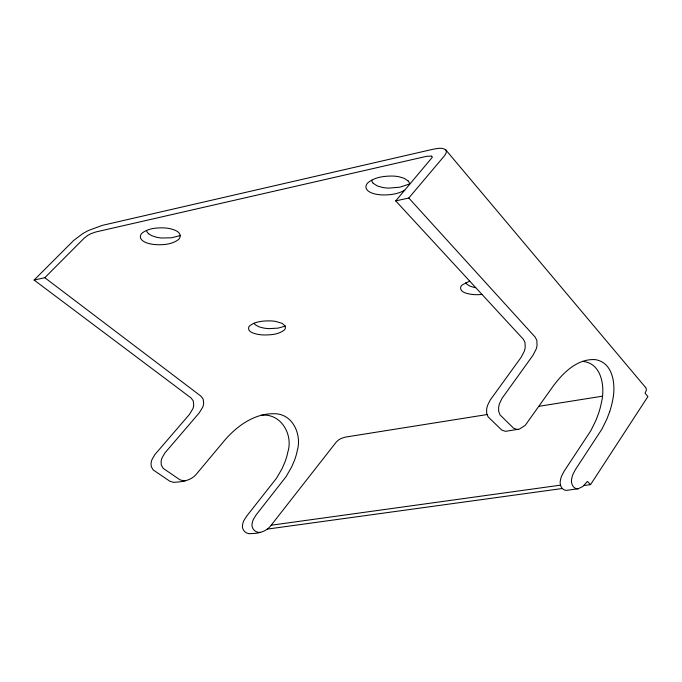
<?xml version="1.0" encoding="UTF-8"?>
<svg xmlns="http://www.w3.org/2000/svg" width="682" height="682" viewBox="0 0 682 682"><rect width="100%" height="100%" fill="white"/><g stroke="black" fill="none" stroke-linecap="round" stroke-linejoin="round"><path stroke-width="1.02" d="M609.699 411.63L607.006 418.765L601.984 429.012L575.463 469.523L573.016 474.186A53.375 27.647 -19.6 0 0 571.84 478.073C570.502 482.183 572.394 488.491 577.304 488.832A3.819 1.978 -19.6 0 0 578.114 488.772L582.88 486.488L587.373 481.432L590.569 484.621L647.9 396.566L645.044 393.19L646.178 390.718A12.779 6.615 -19.6 0 0 645.522 387.359M248.666 533.614A6.198 3.214 -19.6 0 0 250.882 533.605C258.367 533.597 266.636 531.687 271.172 525.225L336.269 442.047L338.4 440.103A10.776 5.584 -19.6 0 1 341.699 438.253L345.603 437.068L486.965 414.571M609.699 411.63A215.64 111.703 -19.6 0 0 612.513 400.948C615.991 386.046 613.843 362.636 595.267 359.619C577.057 358.502 562.59 373.207 552.684 386.822L525.191 425.406L519.386 429.097L506.359 431.203A4.834 2.506 -19.6 0 1 505.311 431.288L501.739 430.052L488.116 416.847L486.65 413.207L486.633 409.43A51.491 26.675 -19.6 0 1 487.63 405.261L490.179 400.087L521.057 357.436L524.236 351.375A51.099 26.47 -19.6 0 0 525.208 347.308L524.995 342.492L523.324 339.235L395.713 200.892L408.782 198.027L444.638 155.581L446.173 152.947L446.292 150.799A8.849 4.586 -19.6 0 0 445.832 149.955C442.166 147.039 436.915 148.633 432.738 149.315L102.351 225.367L88.745 230.388A44.62 23.12 -19.6 0 0 82.573 233.756L73.665 240.456L34.1 280.055L191.071 397.964L193.228 400.846L193.722 405.202A36.351 18.832 -19.6 0 1 192.776 408.936L189.306 414.588L154.797 454.664L152.043 459.463A36.606 18.968 -19.6 0 0 151.063 463.283L151.276 466.71L153.194 469.941L170.023 481.339L173.518 482.31A7.374 3.819 -19.6 0 0 175.564 482.191C183.27 481.824 191.872 480.128 196.825 473.615L224.506 440.478C236.884 426.011 254.429 413.292 274.249 413.727C292.834 413.607 301.998 434.664 297.258 450.632A152.657 79.078 -19.6 0 1 294.428 460.512L291.555 467.144L286.022 476.727L256.193 514.825L253.491 519.173A37.8 19.582 -19.6 0 0 252.28 522.77C250.874 527.033 253.866 531.645 258.188 532.31A6.138 3.18 -19.6 0 0 260.396 532.301M395.713 200.892L432.218 157.414A3.691 1.91 -19.6 0 0 431.527 156.161M34.1 280.055L44.807 277.71L84.278 238.044L87.85 235.35A17.758 9.198 -19.6 0 1 91.183 233.594L95.787 231.982L426.796 156.272L431.51 156.169M404.793 190.21C398.177 193.969 390.36 195.069 382.849 194.941A39.854 20.648 -19.6 0 1 376.66 194.293C372.193 193.697 363.668 190.568 366.447 184.634A9.957 5.158 -19.6 0 1 367.982 182.699C374.802 177.098 384.188 175.982 392.721 176.058A39.854 20.648 -19.6 0 1 398.919 176.74L404.111 178.266L408.22 180.977M409.524 183.978L399.899 187.192L388.731 188.104A39.454 20.434 -19.6 0 1 382.568 187.456L377.368 185.964L373.199 183.287M180.38 235.537L171.583 237.788L161.668 238.009A40.698 21.082 -19.6 0 1 156.272 237.174L151.762 235.691L148.625 233.781M285.332 326.141L282.186 323.379L275.775 321.427A39.812 20.622 -19.6 0 0 270.396 320.881C263.397 320.83 255.622 321.29 249.851 325.698A6.411 3.325 -19.6 0 0 248.734 327.138C247.216 332.245 254.863 333.737 258.393 334.436A39.82 20.631 -19.6 0 0 263.763 334.964C270.728 334.99 278.478 334.53 284.198 330.097A6.419 3.325 -19.6 0 0 285.281 328.681L285.332 326.141L278.051 328.127L269.211 328.622A39.411 20.417 -19.6 0 1 263.866 328.093L259.271 326.934L255.452 324.896A15.14 7.843 -19.6 0 1 254.13 323.217M469.71 281.112L462.285 284.88A7.664 3.973 -19.6 0 0 460.682 287.045C459.617 292.638 467.912 293.754 471.799 294.385A39.556 20.494 -19.6 0 0 477.869 294.692L482.038 294.471M539.07 406.276L602.359 396.199M271.172 525.225L560.459 485.158M267.301 529.104L562.386 488.5M583.988 485.533L590.569 484.621M578.114 488.772L566.887 490.315A3.887 2.012 -19.6 0 1 566.077 490.367C561.167 490.06 559.189 483.785 560.553 479.651A52.667 27.28 -19.6 0 1 561.721 475.772L564.184 471.126L590.834 430.7L595.88 420.47L598.574 413.352A212.775 110.22 -19.6 0 0 601.396 402.704C605.275 387.47 602.01 362.815 582.419 361.4M260.933 415.338C280.856 412.601 293.448 434.613 287.813 452.115A151.216 78.336 -19.6 0 1 284.974 461.97L282.101 468.594L276.56 478.159L246.637 516.18L243.934 520.519A37.45 19.394 -19.6 0 0 242.724 524.108C241.309 528.38 244.344 532.966 248.666 533.614M44.807 277.71L201.028 396.208L203.168 399.098L203.654 403.471A36.7 19.011 -19.6 0 1 202.707 407.214L199.238 412.874L164.831 453.027L162.069 457.844A36.956 19.147 -19.6 0 0 161.097 461.671L161.31 465.107L163.211 468.355L179.946 479.804L183.432 480.784A7.297 3.785 -19.6 0 0 185.47 480.665M408.782 198.027L535.191 337.138L536.845 340.412L537.041 345.245A51.789 26.828 -19.6 0 1 536.069 349.32L532.906 355.399L502.174 398.135L499.633 403.318A52.19 27.033 -19.6 0 0 498.636 407.504L498.653 411.297L500.094 414.954L513.589 428.219L517.135 429.464A4.748 2.464 -19.6 0 0 518.175 429.379M445.832 149.955L645.496 387.367M373.242 183.262A17.203 8.909 -19.6 0 1 371.75 180.091M408.151 181.011A16.274 8.431 -19.6 0 1 409.567 184.686M465.78 282.638A14.203 7.357 -19.6 0 0 466.667 284.01L469.506 285.937L473.402 287.207A36.231 18.772 -19.6 0 0 475.746 287.651M148.693 233.747A17.971 9.309 -19.6 0 1 146.545 230.405M180.389 235.648L179.588 238.265A8.005 4.143 -19.6 0 1 178.352 239.638C171.873 244.506 163.186 245.051 155.368 244.616A41.116 21.295 -19.6 0 1 149.946 243.772C145.803 243.082 137.824 239.655 141.063 234.284A7.996 4.143 -19.6 0 1 142.333 232.894C148.471 228.308 156.621 227.66 164.038 227.89A40.963 21.219 -19.6 0 1 170.875 228.871C174.507 229.885 179.63 231.334 180.389 235.648"/></g></svg>
